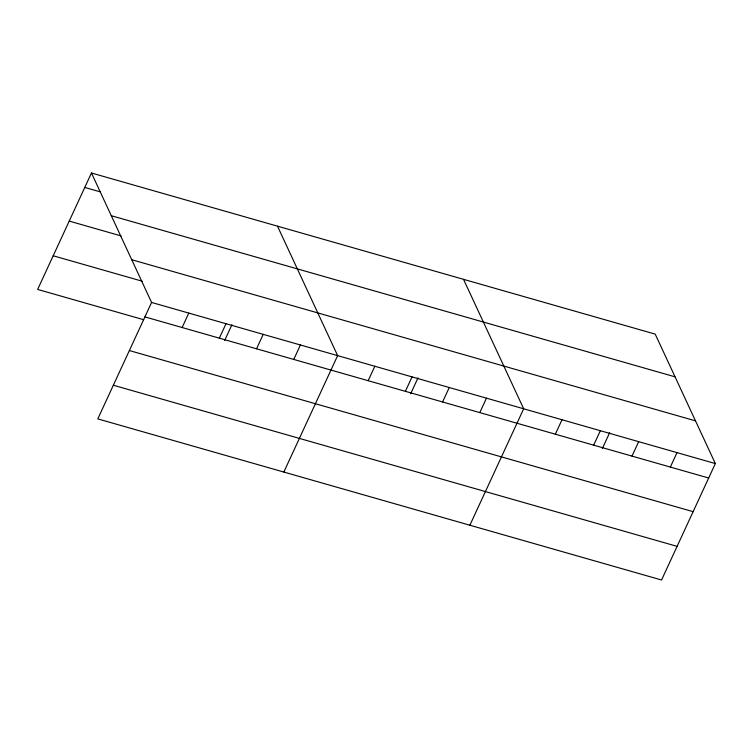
<?xml version="1.0" encoding="UTF-8"?>
<svg xmlns="http://www.w3.org/2000/svg" width="753" height="753" viewBox="0 0 753 753"><rect width="100%" height="100%" fill="white"/><g stroke="black" fill="none" stroke-linecap="round" stroke-linejoin="round"><path stroke-width="1.13" d="M91.452 172.992L151.588 302.452L97.796 418.884L661.548 580.008L715.35 463.575L655.204 334.116L91.452 172.992L37.65 289.425L143.635 319.714M182.132 327.527L188.796 313.088M219.339 338.163L226.004 323.715M224.658 340.488L231.952 324.712M256.547 348.79L263.221 334.351M293.755 359.426L300.428 344.987M283.834 472.056L337.636 355.623L277.49 226.164M368.17 380.698L374.843 366.259M405.378 391.334L412.051 376.895M410.705 393.659L417.99 377.884M442.585 401.97L449.259 387.522M479.793 412.597L486.466 398.158M469.872 525.227L523.674 408.794L463.528 279.335M555.337 434.189L562.011 419.75M593.675 445.145L600.339 430.707M602.381 448.449L609.666 432.674M632.002 456.111L638.676 441.663M670.339 467.067L677.013 452.619M84.778 187.431L100.563 191.94M111.293 215.706L675.055 376.839M69.229 221.09L121.092 235.915M131.747 259.729L695.499 420.861M53.199 255.766L142.279 281.227M151.588 302.452L715.35 463.575M144.915 316.891L708.677 478.023M129.365 350.55L693.127 511.673M113.345 385.225L677.107 546.358"/></g></svg>
